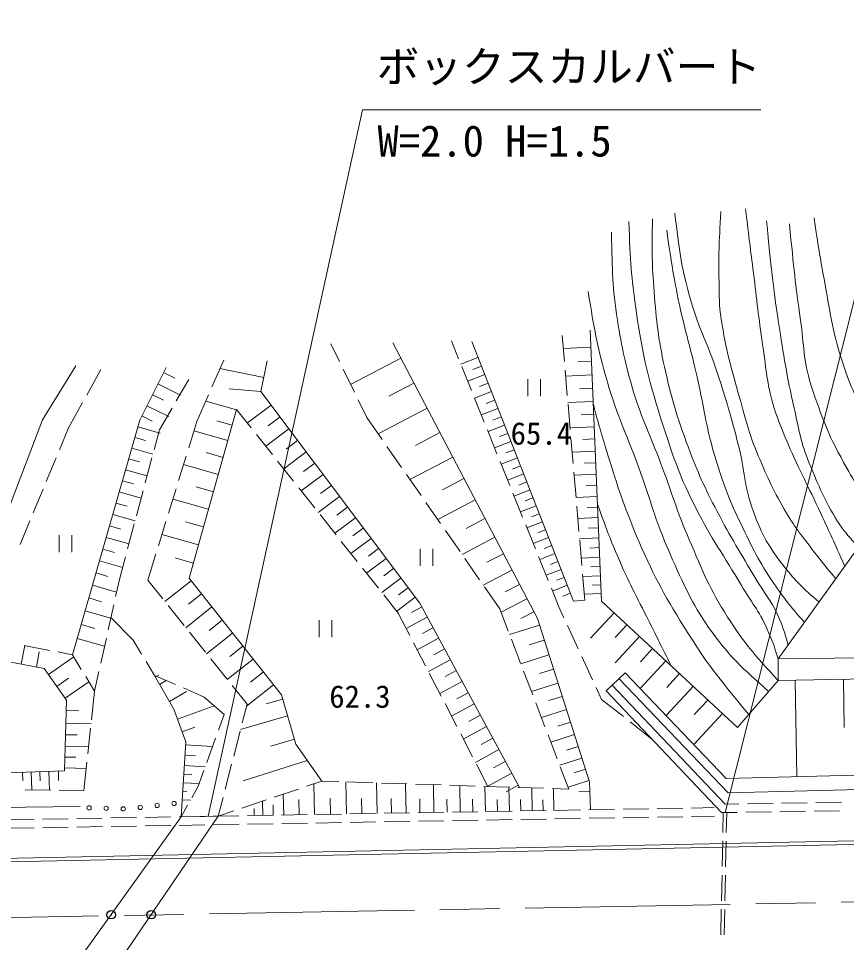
# Model space of a CAD drawing. Units: millimetres at full size, sheet at 1:1000; details may follow other scales. Extents: x 40000 to 680000, y 20000 to 380000.
# Drawn here: x 413983 to 462473, y 272210 to 326326 of the extents above; entities that cross this region are included whole.
import ezdxf
from ezdxf.enums import TextEntityAlignment as Align

# ---------------------------------------------------------------- set-up
doc = ezdxf.new("R2010")
doc.units = ezdxf.units.MM
doc.header["$LTSCALE"] = 1000
doc.header["$PDMODE"] = 32
doc.header["$PDSIZE"] = 500
doc.linetypes.add('CHAIN', pattern=[18.5, 12, -1.5, 3.5, -1.5])
for name, color, linetype, lineweight in [('M-BGD', 7, 'Continuous', 13), ('M-BMK', 2, 'CHAIN', 13), ('M-STR-HTXT', 7, 'Continuous', 13), ('M-STR-STR1', 1, 'Continuous', 13)]:
    doc.layers.add(name, color=color, linetype=linetype, lineweight=lineweight)
doc.layers.add('M-OTRS', color=6, linetype='Continuous')
doc.styles.add('ＭＳ ゴシック', font='')
doc.styles.get('ＭＳ ゴシック').set_extended_font_data('MS Gothic')

msp = doc.modelspace()

# ---------------------------------------------------------------- linework, layer by layer
at = {"layer": 'M-BGD'}
for p, q in [((432781, 306239), (432278, 307271)), ((447509, 307073), (445884, 307005)), ((425315, 304748), (426004, 306324)), ((436370, 306438), (433435, 304899)), ((440892, 306475), (439885, 306081)), ((428343, 305292), (425783, 305820)), ((433658, 304441), (433001, 305789)), ((441089, 305972), (440585, 305774)), ((447543, 306261), (446731, 306227)), ((422479, 305593), (423139, 305263)), ((441286, 305468), (440290, 305078)), ((447577, 305448), (446024, 305383)), ((422149, 304933), (423469, 304273)), ((437140, 304970), (435672, 304201)), ((441481, 304970), (440983, 304775)), ((443808, 305211), (443808, 304211)), ((444558, 304211), (444558, 305211)), ((447610, 304672), (446833, 304639)), ((421829, 304292), (422470, 303971)), ((424426, 302714), (425115, 304290)), ((428177, 304484), (426312, 304645)), ((441676, 304472), (440691, 304086)), ((421508, 303650), (422791, 303009)), ((426751, 303411), (424952, 303918)), ((428777, 303684), (427385, 302641)), ((434381, 302959), (433878, 303992)), ((441869, 303980), (441376, 303787)), ((447642, 303895), (446157, 303833)), ((426757, 303433), (427606, 302362)), ((437909, 303503), (435047, 302001)), ((442062, 303487), (441087, 303105)), ((447674, 303152), (446931, 303121)), ((421206, 303046), (421810, 302744)), ((423950, 301174), (424426, 302714)), ((426498, 302512), (425598, 302766)), ((429299, 302988), (428603, 302467)), ((435276, 301671), (434381, 302959)), ((442444, 302512), (441480, 302134)), ((442253, 302999), (441766, 302808)), ((420973, 302415), (422272, 302042)), ((426244, 301613), (424259, 302172)), ((427917, 301971), (428849, 300795)), ((429820, 302293), (428466, 301277)), ((438660, 302071), (437229, 301321)), ((442633, 302030), (442151, 301841)), ((447705, 302410), (446285, 302350)), ((420794, 301792), (421416, 301614)), ((430328, 301616), (429651, 301108)), ((442822, 301548), (441868, 301174)), ((447734, 301699), (447024, 301670)), ((420616, 301170), (421860, 300813)), ((425964, 300620), (424972, 300900)), ((430836, 300939), (429518, 299950)), ((436417, 300029), (435561, 301261)), ((443009, 301070), (442532, 300884)), ((447764, 300989), (446406, 300932)), ((420434, 300536), (421068, 300353)), ((423359, 299264), (423802, 300697)), ((429159, 300403), (430091, 299228)), ((439411, 300640), (436906, 299326)), ((443196, 300593), (442252, 300224)), ((420251, 299901), (421521, 299537)), ((425684, 299627), (423649, 300201)), ((431330, 300280), (430671, 299786)), ((443380, 300121), (442908, 299936)), ((447793, 300311), (447114, 300282)), ((431824, 299621), (430542, 298660)), ((437559, 298386), (436703, 299618)), ((440068, 299387), (438815, 298730)), ((443565, 299649), (442631, 299284)), ((447821, 299632), (446523, 299577)), ((420066, 299253), (420713, 299068)), ((422767, 297353), (423211, 298786)), ((425397, 298609), (424380, 298896)), ((430402, 298836), (431334, 297661)), ((432305, 298980), (431664, 298499)), ((443748, 299182), (443281, 298999)), ((447848, 298982), (447199, 298955)), ((419880, 298606), (421175, 298234)), ((425111, 297591), (423023, 298180)), ((432786, 298339), (431538, 297403)), ((443931, 298715), (443007, 298353)), ((444113, 298250), (443651, 298069)), ((447876, 298333), (446634, 298281)), ((419690, 297945), (420351, 297756)), ((433254, 297715), (432630, 297247)), ((438700, 296744), (437844, 297976)), ((440725, 298135), (438532, 296985)), ((444296, 297784), (443382, 297426)), ((447902, 297713), (447281, 297687)), ((419501, 297285), (420822, 296905)), ((431645, 297269), (432577, 296094)), ((444478, 297319), (444021, 297140)), ((419307, 296611), (419981, 296417)), ((422176, 295443), (422620, 296876)), ((424816, 296548), (423773, 296842)), ((433721, 297091), (432507, 296181)), ((441299, 297039), (440203, 296464)), ((444661, 296853), (443756, 296499)), ((447928, 297092), (446741, 297042)), ((416362, 296063), (416362, 295063)), ((417112, 295063), (417112, 296063)), ((424522, 295504), (422382, 296107)), ((434177, 296484), (433570, 296029)), ((439841, 295102), (438985, 296333)), ((444843, 296388), (444391, 296211)), ((447953, 296499), (447359, 296474)), ((419114, 295937), (420462, 295550)), ((432887, 295702), (433819, 294527)), ((434632, 295878), (433451, 294992)), ((441874, 295942), (439956, 294936)), ((445025, 295922), (444131, 295572)), ((447978, 295905), (446843, 295858)), ((418916, 295249), (419604, 295052)), ((421552, 293425), (422028, 294965)), ((435075, 295287), (434484, 294844)), ((437498, 295274), (437498, 294274)), ((438248, 294274), (438248, 295274)), ((442377, 294983), (441418, 294480)), ((445390, 294991), (444506, 294645)), ((445208, 295456), (444761, 295281)), ((448001, 295338), (447434, 295314)), ((418719, 294562), (420094, 294167)), ((424220, 294434), (423150, 294736)), ((435518, 294696), (434368, 293834)), ((440982, 293459), (440126, 294691)), ((445572, 294525), (445130, 294352)), ((448025, 294770), (446940, 294725)), ((418515, 293852), (419225, 293648)), ((434130, 294135), (435062, 292960)), ((435949, 294122), (435374, 293690)), ((442880, 294024), (441202, 293143)), ((445755, 294060), (444880, 293717)), ((448048, 294228), (447505, 294205)), ((422428, 292333), (421552, 293425)), ((424089, 293398), (422551, 292179)), ((436380, 293547), (435261, 292708)), ((445937, 293594), (445500, 293423)), ((448071, 293686), (447033, 293642)), ((418312, 293142), (419731, 292735)), ((436799, 292988), (436240, 292568)), ((442163, 291760), (441268, 293049)), ((443321, 293184), (442481, 292744)), ((446119, 293129), (445255, 292790)), ((448092, 293167), (447574, 293145)), ((418095, 292387), (418850, 292170)), ((424699, 292629), (423930, 292020)), ((435373, 292568), (436221, 291497)), ((437219, 292428), (436130, 291612)), ((443761, 292345), (442243, 291549)), ((446302, 292663), (445870, 292494)), ((448114, 292648), (447122, 292607)), ((423679, 290773), (422741, 291943)), ((425308, 291860), (423779, 290648)), ((437597, 291865), (436999, 291541)), ((442666, 290445), (442163, 291760)), ((417878, 291632), (419389, 291198)), ((420691, 289916), (419397, 291236)), ((436221, 291497), (436894, 290198)), ((437921, 291267), (436686, 290599)), ((444159, 291586), (443400, 291188)), ((448866, 291513), (447488, 290031)), ((417648, 290828), (418452, 290597)), ((425914, 291095), (425149, 290490)), ((431583, 291094), (431583, 290094)), ((432333, 290094), (432333, 291094)), ((438255, 290649), (437637, 290315)), ((444492, 290801), (442744, 290243)), ((449607, 290824), (448918, 290083)), ((424931, 289212), (423992, 290383)), ((426520, 290331), (424999, 289126)), ((450347, 290135), (448919, 288598)), ((414145, 288513), (414351, 289597)), ((417417, 290024), (419025, 289562)), ((421192, 289096), (420691, 289916)), ((427122, 289571), (426362, 288969)), ((437123, 289753), (437812, 288421)), ((438589, 290032), (437331, 289352)), ((443382, 288577), (442845, 289978)), ((444771, 289926), (443897, 289648)), ((415031, 288344), (415199, 289230)), ((438929, 289403), (438300, 289063)), ((445050, 289052), (443401, 288527)), ((451116, 289421), (450402, 288652)), ((415740, 287904), (417218, 288936)), ((421953, 287848), (421452, 288669)), ((426182, 287652), (425243, 288822)), ((427724, 288811), (426213, 287613)), ((439269, 288774), (437988, 288081)), ((451885, 288707), (450384, 287092)), ((428323, 288055), (427567, 287456)), ((438042, 287977), (438731, 286645)), ((439615, 288134), (438975, 287787)), ((444097, 286710), (443561, 288111)), ((445312, 288228), (444488, 287965)), ((452692, 287956), (451942, 287149)), ((416225, 287209), (416919, 287694)), ((416709, 286515), (418098, 287484)), ((423178, 287317), (421953, 287848)), ((422002, 287762), (422197, 287873)), ((422250, 287328), (422640, 287550)), ((439962, 287493), (438657, 286787)), ((445575, 287404), (444021, 286909)), ((449152, 287657), (455551, 280971)), ((459464, 287578), (459567, 281924)), ((462291, 287630), (462342, 284803)), ((422818, 286334), (423813, 286902)), ((424863, 286586), (423637, 287118)), ((427371, 286170), (426495, 287262)), ((428921, 287300), (427339, 286046)), ((440315, 286841), (439662, 286488)), ((448394, 286941), (455154, 279818)), ((453499, 287206), (451911, 285497)), ((426019, 285570), (424863, 286586)), ((429459, 286462), (428490, 286180)), ((445822, 286627), (445046, 286379)), ((454353, 286412), (453559, 285558)), ((416775, 285802), (417513, 285784)), ((423290, 285295), (425442, 286078)), ((427088, 285070), (427371, 286170)), ((438961, 286200), (439650, 284868)), ((440668, 286188), (439339, 285470)), ((444813, 284842), (444276, 286243)), ((446070, 285850), (444606, 285383)), ((425687, 284643), (426019, 285570)), ((429741, 285493), (426990, 284693)), ((441027, 285524), (440363, 285164)), ((455207, 285618), (453526, 283809)), ((416756, 285065), (418232, 285027)), ((423560, 284550), (424306, 284821)), ((441387, 284859), (440033, 284127)), ((446303, 285118), (445571, 284884)), ((416739, 284383), (417421, 284366)), ((425013, 282761), (425519, 284173)), ((426589, 283133), (426963, 284586)), ((430141, 284117), (428766, 283717)), ((439879, 284424), (440568, 283091)), ((441753, 284182), (441076, 283816)), ((445528, 282974), (444992, 284375)), ((446537, 284385), (445156, 283946)), ((416722, 283702), (418085, 283667)), ((423766, 283795), (425349, 283699)), ((446757, 283695), (446066, 283475)), ((416706, 283072), (417335, 283056)), ((423729, 283182), (424342, 283145)), ((442119, 283506), (440740, 282760)), ((423692, 282569), (424917, 282495)), ((426090, 281196), (426464, 282649)), ((430897, 282874), (427136, 281674)), ((440798, 282647), (441470, 281347)), ((442492, 282816), (441802, 282443)), ((446977, 283005), (445675, 282590)), ((446211, 281192), (445707, 282508)), ((414220, 282176), (414237, 281676)), ((414720, 282194), (414756, 281146)), ((415243, 282212), (415262, 281688)), ((415767, 282230), (415806, 281132)), ((416317, 282250), (416336, 281701)), ((416690, 282443), (417948, 282411)), ((423661, 282070), (424129, 282042)), ((424512, 281364), (424844, 282290)), ((442865, 282127), (441460, 281367)), ((447184, 282354), (446533, 282147)), ((423631, 281571), (424566, 281514)), ((430849, 281360), (431752, 281665)), ((431310, 279709), (431279, 281505)), ((431752, 281665), (432735, 281633)), ((433189, 279741), (433156, 281619)), ((433235, 281617), (434734, 281568)), ((434978, 279771), (434947, 281561)), ((435234, 281552), (436733, 281502)), ((436682, 279801), (436653, 281505)), ((437233, 281486), (438732, 281437)), ((438306, 279828), (438278, 281452)), ((439231, 281421), (440731, 281372)), ((439852, 279855), (439826, 281401)), ((443244, 281425), (442542, 281045)), ((447391, 281704), (446165, 281313)), ((423601, 281072), (423842, 281058)), ((424133, 280687), (424512, 281364)), ((428954, 280719), (430375, 281200)), ((429513, 279678), (429492, 280901)), ((441230, 281355), (442730, 281306)), ((441325, 279880), (441300, 281353)), ((442728, 279904), (442704, 281307)), ((443229, 281290), (444729, 281241)), ((444064, 279927), (444041, 281263)), ((445228, 281224), (446211, 281192)), ((445337, 279949), (445315, 281222)), ((447439, 281065), (446795, 281043)), ((423570, 280573), (424053, 280544)), ((425683, 279612), (425966, 280712)), ((427060, 280078), (428481, 280559)), ((428290, 279657), (428276, 280489)), ((430411, 279693), (430396, 280592)), ((432249, 279725), (432233, 280664)), ((434083, 279756), (434068, 280651)), ((435830, 279786), (435816, 280638)), ((437494, 279815), (437480, 280626)), ((439079, 279842), (439066, 280615)), ((440589, 279868), (440576, 280604)), ((442026, 279892), (442014, 280594)), ((443396, 279916), (443385, 280584)), ((444700, 279938), (444689, 280574)), ((423510, 279575), (423889, 280251)), ((425683, 279612), (426586, 279918)), ((427790, 279648), (427783, 280065)), ((428901, 279667), (428891, 280279)), ((455154, 279818), (456072, 279833)), ((455255, 279820), (455232, 278656)), ((455455, 279816), (455432, 278652)), ((456572, 279840), (458072, 279864)), ((458572, 279872), (460072, 279895)), ((460571, 279903), (462071, 279927)), ((431400, 279210), (432900, 279236)), ((433400, 279244), (434899, 279270)), ((435399, 279279), (436899, 279304)), ((437399, 279313), (438899, 279339)), ((439399, 279347), (440898, 279373)), ((441398, 279381), (442898, 279407)), ((443398, 279416), (444898, 279441)), ((445398, 279450), (446898, 279476)), ((447397, 279484), (448897, 279510)), ((449397, 279518), (450897, 279544)), ((451397, 279553), (452897, 279578)), ((453397, 279587), (454740, 279610)), ((413402, 278902), (414902, 278927)), ((415402, 278936), (416902, 278962)), ((417402, 278970), (418902, 278996)), ((419402, 279004), (420901, 279030)), ((421401, 279039), (422901, 279064)), ((423401, 279073), (424901, 279099)), ((425401, 279107), (426900, 279133)), ((427400, 279142), (428900, 279167)), ((429400, 279176), (430900, 279201)), ((455222, 278156), (455192, 276656)), ((455422, 278152), (455392, 276652)), ((455182, 276156), (455152, 274656)), ((455382, 276152), (455352, 274652)), ((455142, 274157), (455112, 272657)), ((455342, 274153), (455312, 272653))]:
    msp.add_line(p, q, dxfattribs=at)
for points in [[(435906, 307323), (444371, 291182), (447420, 281613), (447475, 279985)], [(443319, 281287), (437483, 292076), (428177, 304484), (428545, 306272)], [(431752, 281665), (430227, 283821), (429386, 286713), (423971, 293548), (426757, 303433)], [(458473, 288826), (469919, 288953), (484443, 289155), (495326, 289401), (506470, 289518), (513689, 289424), (521923, 289167)], [(423510, 279575), (423776, 283957), (423075, 285885), (421953, 287848)], [(455551, 280971), (492584, 281922), (505327, 282062), (514318, 281957), (524953, 281642), (538952, 280790)], [(369606, 276231), (469496, 278296), (489569, 278577), (507200, 278787), (519433, 278647), (530708, 278086), (540686, 277479), (553048, 276357), (562956, 275282), (571008, 274234)], [(369611, 276031), (469499, 278096), (489571, 278377), (507200, 278587), (519427, 278447), (530697, 277886), (540671, 277279), (553028, 276158), (562932, 275083), (570982, 274035)]]:
    msp.add_lwpolyline(points, dxfattribs=at)
for centre in [(422104, 280237), (423098, 280352), (418117, 280098), (419117, 280068), (420116, 280038), (421111, 280121)]:
    msp.add_circle(centre, 125, dxfattribs=at)
at = {"layer": 'M-BMK'}
msp.add_lwpolyline([(369676, 272864), (469827, 274707), (491675, 275095)], dxfattribs=at)
at = {"layer": 'M-OTRS'}
for p in [(419405, 273838), (421753, 273838)]:
    msp.add_point(p, dxfattribs=at)
at = {"layer": 'M-STR-HTXT'}
for p, q in [((467063, 326326), (455369, 279822)), ((434137, 320973), (425093, 279602)), ((457459, 320973), (434137, 320973)), ((439335, 307441), (439756, 306399)), ((445950, 306237), (445820, 307757)), ((417981, 304275), (418806, 305765)), ((439944, 305936), (440505, 304545)), ((446122, 304245), (445993, 305739)), ((423226, 303930), (423958, 305187)), ((416913, 302347), (417738, 303837)), ((440693, 304081), (441255, 302690)), ((446293, 302252), (446165, 303746)), ((422241, 302242), (422974, 303498)), ((416380, 301063), (416913, 302347)), ((421926, 301070), (422241, 302242)), ((441442, 302227), (442004, 300836)), ((446464, 300259), (446336, 301754)), ((415613, 299216), (416188, 300602)), ((421408, 299138), (421797, 300587)), ((442191, 300373), (442753, 298982)), ((446636, 298267), (446507, 299761)), ((414846, 297369), (415421, 298755)), ((420890, 297206), (421279, 298655)), ((442941, 298518), (443503, 297127)), ((446807, 296274), (446678, 297768)), ((414079, 295522), (414654, 296907)), ((420372, 295275), (420760, 296724)), ((443690, 296664), (444252, 295273)), ((446978, 294281), (446850, 295776)), ((458473, 288826), (463474, 295771)), ((419928, 293619), (420242, 294792)), ((444439, 294810), (445001, 293419)), ((419671, 292468), (419928, 293619)), ((447152, 292264), (447021, 293783)), ((445188, 292955), (445609, 291913)), ((419237, 290516), (419563, 291980)), ((445609, 291913), (445928, 291222)), ((446138, 290768), (446767, 289406)), ((414321, 289603), (415794, 289321)), ((418803, 288564), (419128, 290028)), ((416285, 289227), (417141, 289063)), ((417141, 289063), (417660, 288207)), ((446976, 288952), (447605, 287590)), ((458473, 288826), (458464, 287560)), ((418438, 286925), (418694, 288076)), ((448394, 286941), (449513, 288003)), ((449513, 288003), (455432, 281818)), ((417919, 287780), (418438, 286925)), ((418438, 286925), (418257, 285258)), ((447814, 287136), (448133, 286445)), ((448757, 287285), (455366, 280322)), ((448133, 286445), (449406, 285438)), ((418203, 284761), (418042, 283270)), ((449798, 285128), (451070, 284121)), ((417988, 282772), (417807, 281106)), ((415875, 281131), (414375, 281151)), ((417807, 281106), (416375, 281125)), ((455366, 280322), (456173, 280334)), ((456673, 280342), (458173, 280366)), ((458673, 280373), (460172, 280397)), ((460672, 280405), (462172, 280428)), ((369537, 279607), (417596, 280185)), ((435391, 279778), (436890, 279804)), ((437390, 279813), (438890, 279838)), ((439390, 279847), (440890, 279873)), ((441390, 279881), (442890, 279907)), ((443390, 279916), (444889, 279941)), ((445389, 279950), (446889, 279975)), ((447389, 279984), (448889, 280010)), ((449389, 280018), (450888, 280044)), ((451388, 280053), (452888, 280078)), ((453388, 280087), (454732, 280110)), ((413394, 279402), (414894, 279427)), ((415394, 279436), (416893, 279462)), ((417393, 279470), (418893, 279496)), ((419393, 279504), (420893, 279530)), ((421393, 279539), (422893, 279564)), ((423392, 279573), (424892, 279599)), ((425392, 279607), (426892, 279633)), ((427392, 279641), (428892, 279667)), ((429392, 279676), (430891, 279701)), ((431391, 279710), (432891, 279736)), ((433391, 279744), (434891, 279770))]:
    msp.add_line(p, q, dxfattribs=at)
for points in [[(447467, 308072), (448133, 292194), (456090, 284798), (458464, 287560)], [(440527, 307406), (446486, 292194), (447152, 292264)], [(417334, 305975), (415388, 302821), (410598, 290317)], [(417141, 289063), (421084, 302803), (422627, 305888)], [(406450, 289974), (415493, 288256), (416790, 286399), (416685, 282263), (412689, 282122), (397827, 285137), (390501, 284190)], [(458464, 287560), (469992, 287770), (484480, 288074), (495346, 288401), (506469, 288518), (513667, 288424), (521892, 288167)], [(455432, 281818), (492568, 282772), (505327, 282912), (514335, 282807), (524991, 282492), (539004, 281639)]]:
    msp.add_lwpolyline(points, dxfattribs=at)
for points, knots in [([(455107, 315022), (455015, 313066), (454963, 312515), (455013, 310909), (455040, 310051), (454990, 309560), (455130, 308713), (455429, 306900), (455699, 305899), (456205, 304133), (456591, 302787), (456760, 302011), (457303, 300721), (457871, 299370), (458217, 298618), (458962, 297356), (459498, 296449), (459889, 295997), (460528, 295159), (461028, 294503), (461200, 294288), (461845, 293508)], [0, 0, 0, 0, 1, 1, 1, 2, 2, 2, 3, 3, 3, 4, 4, 4, 5, 5, 5, 6, 6, 6, 7, 7, 7, 7]), ([(462375, 294244), (461701, 295746), (461527, 296129), (460972, 297333), (460229, 298946), (459730, 299812), (459032, 301445), (458627, 302393), (458393, 302928), (458121, 303922), (457774, 305190), (457752, 305940), (457560, 307241), (457319, 308870), (457229, 309789), (457023, 311423), (456837, 312893), (456780, 313354), (456555, 315186)], [0, 0, 0, 0, 1, 1, 1, 2, 2, 2, 3, 3, 3, 4, 4, 4, 5, 5, 5, 6, 6, 6, 6]), ([(449728, 314434), (449807, 312012), (449868, 311260), (450149, 309246), (450528, 306530), (450919, 305022), (451761, 302411), (452376, 300505), (452739, 299426), (453654, 297644), (454590, 295821), (455276, 294888), (456318, 293122), (456899, 292138), (457345, 291648), (457809, 290603), (458110, 289925), (458213, 289662), (458473, 288826)], [0, 0, 0, 0, 1, 1, 1, 2, 2, 2, 3, 3, 3, 4, 4, 4, 5, 5, 5, 6, 6, 6, 6]), ([(459052, 289630), (458824, 290463), (458732, 290739), (458433, 291413), (458042, 292291), (457643, 292688), (457155, 293516), (456254, 295045), (455719, 295885), (454896, 297457), (454153, 298876), (453778, 299697), (453214, 301196), (452534, 303002), (452225, 304048), (451812, 305932), (451440, 307624), (451339, 308598), (451204, 310325), (451074, 311991), (451080, 312590), (451111, 314601)], [0, 0, 0, 0, 1, 1, 1, 2, 2, 2, 3, 3, 3, 4, 4, 4, 5, 5, 5, 6, 6, 6, 7, 7, 7, 7]), ([(460867, 292150), (459870, 293003), (459528, 293333), (458822, 294225), (457932, 295349), (457518, 296080), (457023, 297426), (456477, 298910), (456526, 299843), (456135, 301375), (455716, 303015), (455443, 303925), (454920, 305535), (454319, 307380), (453728, 308331), (453237, 310208), (452764, 312019), (452676, 312729), (452419, 314929)], [0, 0, 0, 0, 1, 1, 1, 2, 2, 2, 3, 3, 3, 4, 4, 4, 5, 5, 5, 6, 6, 6, 6]), ([(457794, 314485), (458072, 311630), (458139, 310842), (458495, 308526), (458798, 306555), (458964, 305447), (459406, 303502), (459696, 302228), (459790, 301482), (460294, 300277), (460867, 298910), (461176, 298127), (461953, 296865), (462132, 296576), (462255, 296429), (462467, 296164), (462729, 295838), (462835, 295734), (463186, 295370)], [0, 0, 0, 0, 1, 1, 1, 2, 2, 2, 3, 3, 3, 4, 4, 4, 5, 5, 5, 6, 6, 6, 6]), ([(460575, 314648), (460825, 312930), (460902, 312464), (461159, 311073), (461507, 309189), (461628, 308108), (462210, 306282), (462653, 304895), (463012, 304152), (463659, 302847), (464161, 301835), (464501, 301293), (465155, 300370), (465689, 299616), (465900, 299356), (466622, 298514)], [0, 0, 0, 0, 1, 1, 1, 2, 2, 2, 3, 3, 3, 4, 4, 4, 5, 5, 5, 5]), ([(451952, 313924), (452198, 312137), (452276, 311637), (452559, 310185), (452903, 308425), (453224, 307467), (453634, 305722), (454130, 303616), (454223, 302387), (454873, 300324), (455324, 298893), (455618, 298097), (456275, 296748), (456960, 295341), (457325, 294531), (458214, 293243), (458860, 292309), (459121, 291974), (460006, 290955)], [0, 0, 0, 0, 1, 1, 1, 2, 2, 2, 3, 3, 3, 4, 4, 4, 5, 5, 5, 6, 6, 6, 6]), ([(464287, 297192), (463388, 298448), (463132, 298865), (462491, 299997), (461467, 301804), (461027, 302904), (460388, 304880), (459926, 306305), (459995, 307184), (459780, 308666), (459463, 310858), (459403, 311585), (459126, 314298)], [0, 0, 0, 0, 1, 1, 1, 2, 2, 2, 3, 3, 3, 4, 4, 4, 4]), ([(458464, 287560), (457003, 289159), (456514, 289709), (455512, 291265), (454443, 292922), (454051, 293977), (453268, 295786), (452521, 297516), (452250, 298545), (451586, 300308), (450976, 301926), (450511, 302790), (450008, 304444), (449519, 306056), (449324, 306987), (449062, 308650), (448749, 310643), (448757, 311401), (448712, 313803)], [0, 0, 0, 0, 1, 1, 1, 2, 2, 2, 3, 3, 3, 4, 4, 4, 5, 5, 5, 6, 6, 6, 6]), ([(457912, 286918), (456294, 288353), (455707, 288876), (454600, 290388), (453486, 291911), (453067, 292911), (452287, 294630), (451352, 296689), (451062, 297938), (450289, 300063), (449528, 302155), (448948, 303279), (448361, 305426), (447845, 307314), (447716, 308023), (447345, 310333)], [0, 0, 0, 0, 1, 1, 1, 2, 2, 2, 3, 3, 3, 4, 4, 4, 5, 5, 5, 5]), ([(456747, 285562), (454873, 287851), (454274, 288568), (452965, 290681), (451728, 292676), (451098, 293846), (450184, 296008), (449418, 297819), (449082, 298874), (448501, 300752), (448146, 301902), (448029, 302290), (447650, 303714)], [0, 0, 0, 0, 1, 1, 1, 2, 2, 2, 3, 3, 3, 4, 4, 4, 4]), ([(447894, 297885), (448407, 296435), (448563, 296028), (449054, 294863), (449702, 293326), (450168, 292510), (450908, 291015), (451419, 289984), (451583, 289656), (452232, 288384)], [0, 0, 0, 0, 1, 1, 1, 2, 2, 2, 3, 3, 3, 3])]:
    msp.add_open_spline(points, degree=3, knots=knots, dxfattribs=at)
at = {"layer": 'M-STR-STR1'}
msp.add_lwpolyline([(416900, 270337), (423510, 279575), (425683, 279612), (419354, 270312)], dxfattribs=at)

# ---------------------------------------------------------------- texts
at = {"layer": 'M-BGD', "style": 'ＭＳ ゴシック'}
for s, p in [('65.4', (444601, 302025)), ('62.3', (433980, 286619))]:
    msp.add_text(s, height=1320, dxfattribs=at).set_placement(p, align=Align.MIDDLE_CENTER)
at = {"layer": 'M-STR-HTXT', "style": 'ＭＳ ゴシック'}
for s, p in [('ボックスカルバート', (434959, 322040)), ('W=2.0 H=1.5', (435006, 317691))]:
    msp.add_text(s, height=1833, dxfattribs=at).set_placement(p, align=Align.BOTTOM_LEFT)

doc.saveas('drawing.dxf')
